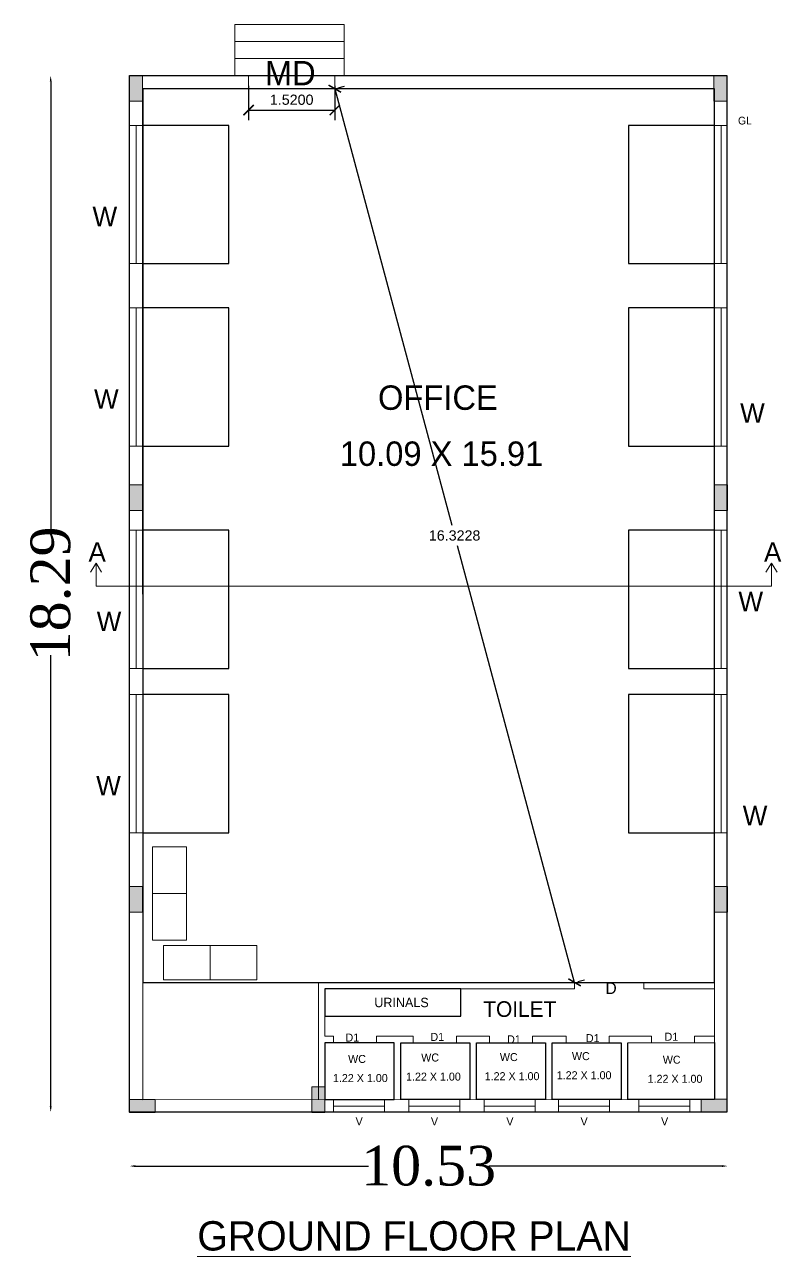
# Model space of a CAD drawing. Header units: metres. Extents: x -3129379 to 8446, y 1795 to 1612176.
# Drawn here: x -1560475.74 to -1560462.4, y 43125.6 to 43147.33 of the extents above; entities that cross this region are included whole.
import ezdxf

# ---------------------------------------------------------------- set-up
doc = ezdxf.new("R2010")
doc.units = ezdxf.units.M
doc.header["$LTSCALE"] = 750
doc.header["$MEASUREMENT"] = 0
doc.header["$PDMODE"] = 35
doc.header["$PDSIZE"] = 50
doc.linetypes.add('PHANTOM2', pattern=[1.25, 0.625, -0.125, 0.125, -0.125, 0.125, -0.125])
doc.layers.get('0').update_dxf_attribs({"lineweight": 5})
doc.layers.get('Defpoints').update_dxf_attribs({"lineweight": 0})
doc.layers.add('BLK_1_FLR_0_BLT_UP_AREA', color=1, linetype='Continuous', plot=False)
for name, color, linetype in [('BLK_1_FLR_0_EXIT_WIDTH_DOOR', 2, 'Continuous'), ('BLK_1_FLR_0_REGULAR_ROOM_1', 117, 'Continuous'), ('BLK_1_FLR_0_ROOM_1_LIGHT_VENTILATION_1', 232, 'Continuous'), ('BLK_1_FLR_0_SP_WC', 233, 'Continuous'), ('BLK_1_FLR_0_WATER_CLOSET', 213, 'Continuous'), ('BLK_1_FLR_1_URINAL', 235, 'Continuous')]:
    doc.layers.add(name, color=color, linetype=linetype)
doc.layers.add('BLK_1_FLR_0_WASH', color=243, linetype='Continuous', lineweight=5)
doc.layers.add('DIST_EXIT', color=7, linetype='Continuous', lineweight=0)
doc.styles.add('ANAND', font='times.ttf')
doc.styles.add('S2', font='GOTHIC.TTF')
doc.styles.get("Standard").update_dxf_attribs({"font": 'arial.ttf'})
doc.dimstyles.new('STANDARD$0', dxfattribs={"dimtxt": 0.25, "dimasz": 0.1, "dimexe": 2, "dimexo": 2, "dimgap": 0, "dimtad": 0, "dimzin": 0, "dimdsep": 46, "dimtxsty": 'ANAND', "dimcen": 0.0625, "dimdle": 2.5, "dimse1": 1, "dimse2": 1, "dimclrd": 2, "dimclre": 9, "dimadec": 0, "dimazin": 0, "dimtfac": 1, "dimtix": 1, "dimtofl": 0, "dimtmove": 2, "dimatfit": 3, "dimldrblk": 'OBLIQUE', "dimfxl": 0, "dimtolj": 1, "dimtzin": 0, "dimarcsym": 0})

# ---------------------------------------------------------------- blocks, each defined once
blk = doc.blocks.new('column')
h = blk.add_hatch(color=256)
h.dxf.hatch_style = 1
h.paths.add_polyline_path([(-1560474.324, 43120.602), (-1560474.554, 43120.602), (-1560474.554, 43120.152), (-1560474.324, 43120.152)])
blk.add_lwpolyline([(-1560474.554, 43120.152), (-1560474.324, 43120.152), (-1560474.324, 43120.602), (-1560474.554, 43120.602)], close=True)
blk = doc.blocks.new('*D108')
at = {"color": 2, "linetype": 'PHANTOM2', "lineweight": -2}
for p, q in [((-1560473.792, 43127.196), (-1560469.679, 43127.196)), ((-1560463.447, 43127.196), (-1560467.56, 43127.196))]:
    blk.add_line(p, q, dxfattribs=at)
at = {"color": 2}
for points in [[(-1560473.792, 43127.213), (-1560473.792, 43127.179), (-1560473.892, 43127.196)], [(-1560463.447, 43127.213), (-1560463.447, 43127.179), (-1560463.347, 43127.196)]]:
    blk.add_solid(points, dxfattribs=at)
at = {"layer": 'Defpoints', "color": 0}
for p in [(-1560473.892, 43127.996), (-1560463.347, 43127.996), (-1560463.347, 43127.196)]:
    blk.add_point(p, dxfattribs=at)
at = {"color": 0, "insert": (-1560468.619, 43127.196), "char_height": 0.7, "attachment_point": 5, "style": 'ANAND'}
blk.add_mtext('\\A1;10.53', dxfattribs=at)
blk = doc.blocks.new('_Oblique')
at = {"color": 0, "linetype": 'ByBlock', "lineweight": -2}
blk.add_line((-0.5, -0.5), (0.5, 0.5), dxfattribs=at)
blk = doc.blocks.new('*D109')
at = {"color": 2, "linetype": 'PHANTOM2', "lineweight": -2}
for p, q in [((-1560475.284, 43146.333), (-1560475.284, 43138.37)), ((-1560475.284, 43128.247), (-1560475.284, 43136.21))]:
    blk.add_line(p, q, dxfattribs=at)
at = {"color": 2}
for points in [[(-1560475.3, 43146.333), (-1560475.267, 43146.333), (-1560475.284, 43146.433)], [(-1560475.3, 43128.247), (-1560475.267, 43128.247), (-1560475.284, 43128.147)]]:
    blk.add_solid(points, dxfattribs=at)
at = {"layer": 'Defpoints', "color": 0}
for p in [(-1560475.284, 43146.433), (-1560473.893, 43146.433), (-1560473.893, 43128.147)]:
    blk.add_point(p, dxfattribs=at)
at = {"color": 0, "insert": (-1560475.284, 43137.29), "char_height": 0.7, "attachment_point": 5, "rotation": 90, "style": 'ANAND'}
blk.add_mtext('\\A1;18.29', dxfattribs=at)
blk = doc.blocks.new('_ArchTick')
at = {"color": 0, "linetype": 'ByBlock', "const_width": 0.15}
blk.add_lwpolyline([(-0.5, -0.5), (0.5, 0.5)], dxfattribs=at)
blk = doc.blocks.new('*D116')
at = {"layer": 'BLK_1_FLR_0_EXIT_WIDTH_DOOR', "color": 0, "lineweight": -2}
for p, q in [((-1560471.794, 43146.255), (-1560471.794, 43145.645)), ((-1560470.274, 43146.255), (-1560470.274, 43145.645)), ((-1560471.794, 43145.825), (-1560470.274, 43145.825))]:
    blk.add_line(p, q, dxfattribs=at)
at = {"layer": 'Defpoints', "color": 0}
for p in [(-1560471.794, 43146.318), (-1560470.274, 43146.318), (-1560470.274, 43145.825)]:
    blk.add_point(p, dxfattribs=at)
at = {"layer": 'BLK_1_FLR_0_EXIT_WIDTH_DOOR', "color": 0, "lineweight": -2, "xscale": 0.18, "yscale": 0.18, "zscale": 0.18, "rotation": 180}
blk.add_blockref('_ArchTick', (-1560471.794, 43145.825), dxfattribs=at)
at = {"layer": 'BLK_1_FLR_0_EXIT_WIDTH_DOOR', "color": 0, "lineweight": -2, "xscale": 0.18, "yscale": 0.18, "zscale": 0.18}
blk.add_blockref('_ArchTick', (-1560470.274, 43145.825), dxfattribs=at)
at = {"layer": 'BLK_1_FLR_0_EXIT_WIDTH_DOOR', "color": 0, "insert": (-1560471.034, 43146.007), "char_height": 0.18, "attachment_point": 5}
blk.add_mtext('\\A1;1.5200', dxfattribs=at)
blk = doc.blocks.new('*D117')
at = {"layer": 'Defpoints', "color": 0}
for p in [(-1560470.274, 43146.203), (-1560470.274, 43146.203), (-1560466.047, 43130.437)]:
    blk.add_point(p, dxfattribs=at)
at = {"layer": 'DIST_EXIT', "color": 0, "lineweight": -2}
for p, q in [((-1560470.274, 43146.203), (-1560468.21, 43138.502)), ((-1560470.214, 43146.219), (-1560470.1, 43146.249)), ((-1560466.047, 43130.437), (-1560468.112, 43138.138)), ((-1560465.987, 43130.453), (-1560465.873, 43130.483))]:
    blk.add_line(p, q, dxfattribs=at)
at = {"layer": 'DIST_EXIT', "color": 0, "lineweight": -2, "xscale": 0.18, "yscale": 0.18, "zscale": 0.18}
for p, rotation in [((-1560470.274, 43146.203), 105.0085050979503), ((-1560466.047, 43130.437), 285.0085050979503)]:
    blk.add_blockref('_ArchTick', p, dxfattribs=dict(at, rotation=rotation))
at = {"layer": 'DIST_EXIT', "color": 0, "insert": (-1560468.161, 43138.32), "char_height": 0.18, "attachment_point": 5}
blk.add_mtext('\\A1;16.3228', dxfattribs=at)

msp = doc.modelspace()

# ---------------------------------------------------------------- linework, layer by layer
msp.add_line((-1560474.48458, 43137.42507), (-1560462.57287, 43137.42507))
for points in [[(-1560470.10996, 43147.03282), (-1560470.10996, 43147.33282), (-1560472.03404, 43147.33282), (-1560472.03404, 43147.03282)], [(-1560470.10996, 43146.73282), (-1560470.10996, 43147.03282), (-1560472.03404, 43147.03282), (-1560472.03404, 43146.73282)], [(-1560470.10996, 43146.43282), (-1560470.10996, 43146.73282), (-1560472.03404, 43146.73282), (-1560472.03404, 43146.43282)], [(-1560471.79434, 43146.43282), (-1560471.79434, 43146.20282)], [(-1560470.27434, 43146.43282), (-1560470.27434, 43146.20282)], [(-1560470.27434, 43146.20282), (-1560463.57693, 43146.20282), (-1560463.57693, 43128.37317), (-1560473.6617, 43128.36585), (-1560473.66279, 43146.20282), (-1560471.79434, 43146.20282)], [(-1560473.89276, 43145.55617), (-1560473.66276, 43145.55617)], [(-1560473.77761, 43143.11617), (-1560473.77761, 43145.55617)], [(-1560463.57769, 43145.55617), (-1560463.34769, 43145.55617)], [(-1560463.46254, 43143.11617), (-1560463.46254, 43145.55617)], [(-1560473.89261, 43143.11617), (-1560473.66261, 43143.11617)], [(-1560463.57754, 43143.11617), (-1560463.34754, 43143.11617)], [(-1560473.89276, 43142.33711), (-1560473.66276, 43142.33711)], [(-1560473.77761, 43139.89711), (-1560473.77761, 43142.33711)], [(-1560463.57769, 43142.33711), (-1560463.34769, 43142.33711)], [(-1560463.46254, 43139.89711), (-1560463.46254, 43142.33711)], [(-1560473.89261, 43139.89711), (-1560473.66261, 43139.89711)], [(-1560463.57754, 43139.89711), (-1560463.34754, 43139.89711)], [(-1560473.89276, 43138.41489), (-1560473.66276, 43138.41489)], [(-1560473.77761, 43135.97489), (-1560473.77761, 43138.41489)], [(-1560463.57769, 43138.41489), (-1560463.34769, 43138.41489)], [(-1560463.46254, 43135.97489), (-1560463.46254, 43138.41489)], [(-1560474.58276, 43137.67249), (-1560474.48458, 43137.82957)], [(-1560474.38639, 43137.67249), (-1560474.48458, 43137.82957)], [(-1560474.48458, 43137.42507), (-1560474.48458, 43137.82957)], [(-1560462.67106, 43137.67249), (-1560462.57287, 43137.82957)], [(-1560462.47469, 43137.67249), (-1560462.57287, 43137.82957)], [(-1560462.57287, 43137.42507), (-1560462.57287, 43137.82957)], [(-1560473.89261, 43135.97489), (-1560473.66261, 43135.97489)], [(-1560463.57754, 43135.97489), (-1560463.34754, 43135.97489)], [(-1560473.89276, 43135.51458), (-1560473.66276, 43135.51458)], [(-1560473.77761, 43133.07458), (-1560473.77761, 43135.51458)], [(-1560463.57769, 43135.51458), (-1560463.34769, 43135.51458)], [(-1560463.46254, 43133.07458), (-1560463.46254, 43135.51458)], [(-1560473.89261, 43133.07458), (-1560473.66261, 43133.07458)], [(-1560463.57754, 43133.07458), (-1560463.34754, 43133.07458)], [(-1560463.57693, 43132.12839), (-1560463.34693, 43132.12839)], [(-1560470.44737, 43130.43688), (-1560470.56237, 43130.43688)], [(-1560470.56237, 43130.43687), (-1560470.5623, 43128.59168)], [(-1560470.44737, 43130.43688), (-1560466.04736, 43130.43688)], [(-1560466.04736, 43130.43688), (-1560466.04736, 43130.32188)], [(-1560464.82736, 43130.43688), (-1560464.82736, 43130.32188)], [(-1560464.82736, 43130.43688), (-1560463.57693, 43130.43688)], [(-1560470.44737, 43130.32188), (-1560466.04736, 43130.32188)], [(-1560470.44737, 43130.32188), (-1560470.44734, 43129.48688)], [(-1560464.82736, 43130.32188), (-1560463.57693, 43130.32188)], [(-1560470.44737, 43129.48688), (-1560470.29797, 43129.48688)], [(-1560470.29797, 43129.48688), (-1560470.29797, 43129.37188)], [(-1560469.53797, 43129.48688), (-1560469.53797, 43129.37188)], [(-1560469.53797, 43129.48688), (-1560468.88968, 43129.48688)], [(-1560468.88968, 43129.48688), (-1560468.88968, 43129.37188)], [(-1560468.12968, 43129.48688), (-1560468.12968, 43129.37188)], [(-1560468.12968, 43129.48688), (-1560467.54542, 43129.48688)], [(-1560467.54542, 43129.48688), (-1560467.54542, 43129.37188)], [(-1560466.78542, 43129.48688), (-1560466.78542, 43129.37188)], [(-1560466.78542, 43129.48688), (-1560466.19593, 43129.48688)], [(-1560466.19593, 43129.48688), (-1560466.19593, 43129.37188)], [(-1560465.43593, 43129.48688), (-1560465.43593, 43129.37188)], [(-1560465.43593, 43129.48688), (-1560464.69213, 43129.48688)], [(-1560464.69213, 43129.48688), (-1560464.69213, 43129.37188)], [(-1560463.93213, 43129.48688), (-1560463.93213, 43129.37188)], [(-1560463.93213, 43129.48688), (-1560463.5926, 43129.48688)], [(-1560470.44737, 43129.37188), (-1560470.29797, 43129.37188)], [(-1560470.44733, 43129.37188), (-1560470.4473, 43128.59168)], [(-1560469.53797, 43129.37188), (-1560469.22737, 43129.37188)], [(-1560469.22737, 43128.37188), (-1560469.22737, 43129.37188)], [(-1560469.11237, 43128.37188), (-1560469.11237, 43129.37188)], [(-1560469.11237, 43129.37188), (-1560468.88968, 43129.37188)], [(-1560468.12968, 43129.37188), (-1560467.89237, 43129.37188)], [(-1560467.89237, 43128.37188), (-1560467.89237, 43129.37188)], [(-1560467.77737, 43128.37188), (-1560467.77737, 43129.37188)], [(-1560467.77737, 43129.37188), (-1560467.54542, 43129.37188)], [(-1560466.78542, 43129.37188), (-1560466.55737, 43129.37188)], [(-1560466.55737, 43128.37382), (-1560466.55737, 43129.37188)], [(-1560466.44237, 43128.37382), (-1560466.44237, 43129.37188)], [(-1560466.44237, 43129.37188), (-1560466.19593, 43129.37188)], [(-1560465.43593, 43129.37188), (-1560465.22237, 43129.37188)], [(-1560465.22237, 43128.37188), (-1560465.22237, 43129.37188)], [(-1560465.10737, 43128.37188), (-1560465.10737, 43129.37188)], [(-1560465.10737, 43129.37188), (-1560464.69213, 43129.37188)], [(-1560463.93213, 43129.37188), (-1560463.5926, 43129.37188)], [(-1560470.29665, 43128.36835), (-1560470.29649, 43128.14185)], [(-1560470.29657, 43128.2551), (-1560469.39657, 43128.2551)], [(-1560469.39665, 43128.369), (-1560469.39649, 43128.1425)], [(-1560468.96934, 43128.36835), (-1560468.96917, 43128.14185)], [(-1560468.96925, 43128.2551), (-1560468.06925, 43128.2551)], [(-1560468.06934, 43128.369), (-1560468.06917, 43128.1425)], [(-1560467.63893, 43128.36835), (-1560467.63877, 43128.14185)], [(-1560467.63885, 43128.2551), (-1560466.73885, 43128.2551)], [(-1560466.73893, 43128.369), (-1560466.73877, 43128.1425)], [(-1560466.33044, 43128.36835), (-1560466.33027, 43128.14185)], [(-1560466.33036, 43128.2551), (-1560465.43036, 43128.2551)], [(-1560465.43044, 43128.369), (-1560465.43027, 43128.1425)], [(-1560464.91083, 43128.36835), (-1560464.91067, 43128.14185)], [(-1560464.91075, 43128.2551), (-1560464.01075, 43128.2551)], [(-1560464.01083, 43128.369), (-1560464.01067, 43128.1425)]]:
    msp.add_lwpolyline(points)
msp.add_lwpolyline([(-1560463.3626, 43128.14683), (-1560473.89281, 43128.13918), (-1560473.89281, 43146.43386), (-1560463.3626, 43146.43386)], close=True)
at = {"color": 1}
msp.add_lwpolyline([(-1560470.56237, 43130.43687), (-1560470.56087, 43128.3681), (-1560473.6617, 43128.36585), (-1560473.6617, 43146.20282), (-1560463.57693, 43146.20282), (-1560463.57693, 43130.43688), (-1560464.82736, 43130.43688), (-1560464.82736, 43130.32188), (-1560463.57693, 43130.32188), (-1560463.57693, 43129.48688), (-1560463.93213, 43129.48688), (-1560463.93213, 43129.37188), (-1560463.57693, 43129.37188), (-1560463.57693, 43128.37317), (-1560465.10737, 43128.37317), (-1560465.10737, 43129.37188), (-1560464.69213, 43129.37188), (-1560464.69213, 43129.48688), (-1560465.43593, 43129.48688), (-1560465.43593, 43129.37188), (-1560465.22237, 43129.37188), (-1560465.22237, 43128.37198), (-1560466.44237, 43128.37382), (-1560466.44237, 43129.37188), (-1560466.19593, 43129.37188), (-1560466.19593, 43129.48688), (-1560466.78542, 43129.48688), (-1560466.78542, 43129.37188), (-1560466.55737, 43129.37188), (-1560466.55737, 43128.37382), (-1560467.77726, 43128.37012), (-1560467.77737, 43129.37188), (-1560467.54542, 43129.37188), (-1560467.54542, 43129.48688), (-1560468.12968, 43129.48688), (-1560468.12968, 43129.37188), (-1560467.89237, 43129.37188), (-1560467.89234, 43128.37004), (-1560469.11208, 43128.36915), (-1560469.11237, 43129.37188), (-1560468.88968, 43129.37188), (-1560468.88968, 43129.48688), (-1560469.53797, 43129.48688), (-1560469.53797, 43129.37188), (-1560469.22737, 43129.37188), (-1560469.22737, 43128.37188), (-1560470.4473, 43128.36668), (-1560470.4473, 43129.37188), (-1560470.29797, 43129.37188), (-1560470.29797, 43129.48688), (-1560470.44734, 43129.48688), (-1560470.44734, 43130.32188), (-1560466.04736, 43130.32188), (-1560466.04736, 43130.43688), (-1560470.56237, 43130.43688)], dxfattribs=at)
at = {"layer": 'BLK_1_FLR_0_BLT_UP_AREA', "color": 18}
msp.add_lwpolyline([(-1560473.89281, 43146.43386), (-1560463.3626, 43146.43386), (-1560463.3626, 43128.14683), (-1560473.89281, 43128.14683)], close=True, dxfattribs=at)
at = {"layer": 'BLK_1_FLR_0_REGULAR_ROOM_1', "color": 2}
msp.add_lwpolyline([(-1560463.57693, 43146.20282), (-1560473.66183, 43146.20282), (-1560473.66183, 43130.43688), (-1560463.57693, 43130.43688)], close=True, dxfattribs=at)
at = {"layer": 'BLK_1_FLR_0_ROOM_1_LIGHT_VENTILATION_1'}
for points in [[(-1560473.6609, 43145.55617), (-1560473.6609, 43143.11617), (-1560472.1409, 43143.11617), (-1560472.1409, 43145.55617)], [(-1560465.09754, 43145.55617), (-1560465.09754, 43143.11617), (-1560463.57754, 43143.11617), (-1560463.57754, 43145.55617)], [(-1560473.66183, 43142.33711), (-1560473.66183, 43139.89711), (-1560472.14183, 43139.89711), (-1560472.14183, 43142.33711)], [(-1560465.09754, 43142.33711), (-1560465.09754, 43139.89711), (-1560463.57754, 43139.89711), (-1560463.57754, 43142.33711)], [(-1560473.66183, 43138.41489), (-1560473.66183, 43135.97489), (-1560472.14183, 43135.97489), (-1560472.14183, 43138.41489)], [(-1560465.09754, 43138.41489), (-1560465.09754, 43135.97489), (-1560463.57754, 43135.97489), (-1560463.57754, 43138.41489)], [(-1560473.66183, 43135.51458), (-1560473.66183, 43133.07458), (-1560472.14183, 43133.07458), (-1560472.14183, 43135.51458)], [(-1560465.09754, 43135.51458), (-1560465.09754, 43133.07458), (-1560463.57754, 43133.07458), (-1560463.57754, 43135.51458)]]:
    msp.add_lwpolyline(points, close=True, dxfattribs=at)
at = {"layer": 'BLK_1_FLR_0_SP_WC', "color": 233}
msp.add_lwpolyline([(-1560465.10737, 43129.37188), (-1560463.57693, 43129.37344), (-1560463.57693, 43128.37161), (-1560465.10737, 43128.37004)], close=True, dxfattribs=at)
at = {"layer": 'BLK_1_FLR_0_WASH', "color": 55}
for points in [[(-1560472.88702, 43132.00394), (-1560472.88702, 43132.82824), (-1560473.48702, 43132.82824), (-1560473.48702, 43132.00394)], [(-1560472.88702, 43131.17963), (-1560472.88702, 43132.00394), (-1560473.48702, 43132.00394), (-1560473.48702, 43131.17963)]]:
    msp.add_lwpolyline(points, close=True, dxfattribs=at)
at = {"layer": 'BLK_1_FLR_0_WASH', "color": 56}
for points in [[(-1560472.47222, 43131.08438), (-1560473.29652, 43131.08438), (-1560473.29652, 43130.48438), (-1560472.47222, 43130.48438)], [(-1560471.64791, 43131.08438), (-1560472.47222, 43131.08438), (-1560472.47222, 43130.48438), (-1560471.64791, 43130.48438)]]:
    msp.add_lwpolyline(points, close=True, dxfattribs=at)
at = {"layer": 'BLK_1_FLR_0_WATER_CLOSET', "color": 2}
for points in [[(-1560470.4473, 43128.36818), (-1560469.22737, 43128.36818), (-1560469.22737, 43129.37188), (-1560470.4473, 43129.37188)], [(-1560469.11237, 43129.37188), (-1560467.89234, 43129.37188), (-1560467.89234, 43128.37004), (-1560469.11237, 43128.37004)]]:
    msp.add_lwpolyline(points, close=True, dxfattribs=at)
at = {"layer": 'BLK_1_FLR_0_WATER_CLOSET', "color": 1}
for points in [[(-1560467.77737, 43129.37203), (-1560466.55734, 43129.37203), (-1560466.55734, 43128.37019), (-1560467.77737, 43128.37019)], [(-1560466.44237, 43129.37188), (-1560465.22234, 43129.37188), (-1560465.22234, 43128.37004), (-1560466.44237, 43128.37004)]]:
    msp.add_lwpolyline(points, close=True, dxfattribs=at)
at = {"layer": 'BLK_1_FLR_1_URINAL'}
msp.add_lwpolyline([(-1560470.44737, 43130.32188), (-1560470.44737, 43129.84217), (-1560468.05266, 43129.84217), (-1560468.05266, 43130.32188)], close=True, dxfattribs=at)

# ---------------------------------------------------------------- block references
for p, rotation in [((-3120948.2173, 86266.58457), 180), ((-3120937.91317, 86266.58457), 180), ((-3120948.21949, 86259.36584), 180), ((-3120937.90408, 86259.36584), 180), ((-3120948.21949, 86252.2776), 180), ((-3120937.90142, 86252.2776), 180), ((-3120945.00179, 86248.74343), 180), ((-1603594.04456, -1517346.185), 270), ((-1517343.21085, 1603602.70132), 89.99999999999997)]:
    msp.add_blockref('column', p, dxfattribs=dict(rotation=rotation))

# ---------------------------------------------------------------- texts
at = {"style": 'S2'}
for s, height, p in [('MD', 0.43085, (-1560471.50756, 43146.26213)), ('GL', 0.136752, (-1560463.16489, 43145.57148)), ('W', 0.34468, (-1560474.54632, 43143.7755)), ('W', 0.34468, (-1560474.51978, 43140.55645)), ('OFFICE', 0.43085, (-1560469.51196, 43140.5371)), ('W', 0.34468, (-1560463.12693, 43140.30891)), ('10.09 X 15.91', 0.4308499, (-1560470.18557, 43139.54824)), ('A', 0.34468, (-1560474.61784, 43137.85673)), ('A', 0.34468, (-1560462.70614, 43137.85673)), ('W', 0.34468, (-1560463.15639, 43136.98286)), ('W', 0.34468, (-1560474.47228, 43136.63423)), ('W', 0.34468, (-1560474.48183, 43133.73392)), ('W', 0.34468, (-1560463.08075, 43133.2085)), ('D', 0.2033, (-1560465.49949, 43130.23223)), ('URINALS', 0.165446, (-1560469.57682, 43129.99963)), ('TOILET', 0.275744, (-1560467.65655, 43129.82794)), ('D1', 0.141181, (-1560470.08558, 43129.39244)), ('D1', 0.141181, (-1560468.58761, 43129.40429)), ('D1', 0.141181, (-1560467.23603, 43129.36091)), ('D1', 0.141181, (-1560465.84622, 43129.38208)), ('D1', 0.141181, (-1560464.45823, 43129.4073)), ('WC', 0.141181, (-1560470.03909, 43129.01524)), ('WC', 0.141181, (-1560468.75042, 43129.04069)), ('WC', 0.141181, (-1560467.36333, 43129.04831)), ('WC', 0.141181, (-1560466.09297, 43129.06528)), ('WC', 0.141181, (-1560464.49001, 43129.00214)), ('1.22 X 1.00', 0.1411809, (-1560470.30648, 43128.67812)), ('1.22 X 1.00', 0.1411809, (-1560469.0178, 43128.70357)), ('1.22 X 1.00', 0.1411809, (-1560467.63072, 43128.71118)), ('1.22 X 1.00', 0.1411809, (-1560466.36036, 43128.72816)), ('1.22 X 1.00', 0.1411809, (-1560464.7574, 43128.66502)), ('V', 0.14118, (-1560469.9069, 43127.9135)), ('V', 0.14118, (-1560468.57959, 43127.9135)), ('V', 0.14118, (-1560467.24918, 43127.9135)), ('V', 0.14118, (-1560465.94069, 43127.9135)), ('V', 0.14118, (-1560464.52108, 43127.9135)), ('%%UGROUND FLOOR PLAN', 0.5170199, (-1560472.69803, 43125.70645))]:
    msp.add_text(s, height=height, dxfattribs=at).set_placement(p)

# ---------------------------------------------------------------- dimensions: what is measured, and where the dimension line sits
dim = msp.add_aligned_dim(p1=(-1560473.89281, 43128.14683), p2=(-1560473.89281, 43146.43282), distance=1.39078, dimstyle='STANDARD$0', override={"dimtxt": 0.7, "dimfxl": 0, "dimarcsym": 2})
dim.commit()
dim.dimension.update_dxf_attribs({"geometry": '*D109', "text_midpoint": (-1560475.28359, 43137.28982)})
dim = msp.add_aligned_dim(p1=(-1560473.8917, 43127.99568), p2=(-1560463.34693, 43127.99568), distance=-0.79956, text='10.53', dimstyle='STANDARD$0', override={"dimtxt": 0.7, "dimfxl": 0, "dimarcsym": 2})
dim.commit()
dim.dimension.update_dxf_attribs({"geometry": '*D108', "text_midpoint": (-1560468.61931, 43127.19613)})
at = {"layer": 'BLK_1_FLR_0_EXIT_WIDTH_DOOR'}
dim = msp.add_aligned_dim(p1=(-1560471.79434, 43146.31782), p2=(-1560470.27434, 43146.31782), distance=-0.49271, dimstyle='STANDARD$0', override={"dimtxt": 0.18, "dimasz": 0.18, "dimexe": 0.18, "dimexo": 0.0625, "dimgap": 0.09, "dimtad": 1, "dimtih": 1, "dimtoh": 1, "dimdec": 4, "dimtxsty": 'Standard', "dimblk": 'ArchTick', "dimcen": 0.09, "dimdle": 0, "dimse1": 0, "dimse2": 0, "dimclrd": 0, "dimclre": 0, "dimtdec": 4, "dimtix": 0, "dimtmove": 1, "dimldrblk": 'ArchTick', "dimfxl": 5}, dxfattribs=at)
dim.commit()
dim.dimension.update_dxf_attribs({"geometry": '*D116', "text_midpoint": (-1560471.03434, 43146.00701)})
at = {"layer": 'DIST_EXIT'}
dim = msp.add_aligned_dim(p1=(-1560466.04736, 43130.43688), p2=(-1560470.27434, 43146.20282), distance=0, dimstyle='STANDARD$0', override={"dimtxt": 0.18, "dimasz": 0.18, "dimexe": 0.18, "dimexo": 0.0625, "dimgap": 0.09, "dimtih": 1, "dimtoh": 1, "dimdec": 4, "dimtxsty": 'Standard', "dimblk": 'ArchTick', "dimcen": 0.09, "dimdle": 0, "dimse1": 0, "dimse2": 0, "dimclrd": 0, "dimclre": 0, "dimtdec": 4, "dimtix": 0, "dimtmove": 0, "dimldrblk": 'ArchTick'}, dxfattribs=at)
dim.commit()
dim.dimension.update_dxf_attribs({"geometry": '*D117', "text_midpoint": (-1560468.16085, 43138.31985)})

doc.saveas('drawing.dxf')
